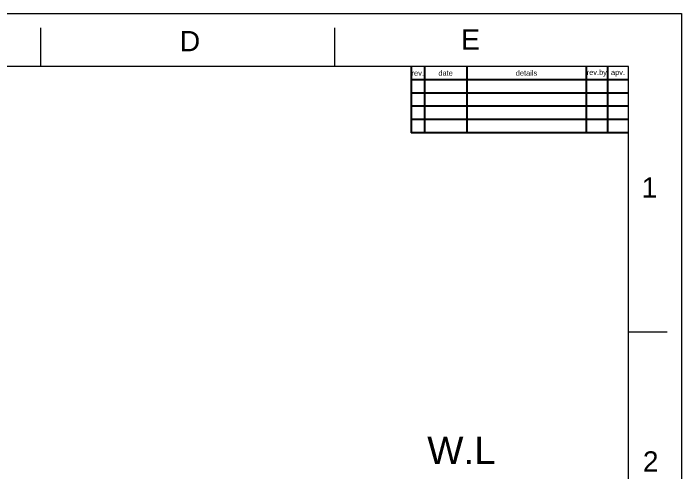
# Model space of a CAD drawing. Header units: millimetres. Extents: x 6110 to 6704, y -3675 to -2835.
# Drawn here: x 6451.8 to 6703.8, y -3007.5 to -2834.5 of the extents above; entities that cross this region are included whole.
import ezdxf

# ---------------------------------------------------------------- set-up
doc = ezdxf.new("R2010")
doc.units = ezdxf.units.MM
doc.header["$LTSCALE"] = 0.1
doc.layers.get('0').update_dxf_attribs({"lineweight": 13})
doc.layers.add('FORM', color=7, linetype='Continuous')
doc.layers.add('TEXT', color=2, linetype='Continuous')
doc.styles.get("Standard").update_dxf_attribs({"font": 'arial.ttf'})

msp = doc.modelspace()

# ---------------------------------------------------------------- linework, layer by layer
at = {"color": 7, "linetype": 'Continuous'}
for p, q in [((6109.8445, -2834.5151), (6703.8443, -2834.5151)), ((6703.8445, -2834.5151), (6703.8445, -3674.5149)), ((6462.2443, -2854.515), (6462.2443, -2839.979)), ((6573.0443, -2854.515), (6573.0443, -2839.979)), ((6683.8443, -2854.5151), (6129.8445, -2854.5151)), ((6683.8443, -3654.5149), (6683.8443, -2854.5151)), ((6683.8444, -2954.5151), (6698.3804, -2954.5151))]:
    msp.add_line(p, q, dxfattribs=at)
at = {"layer": 'FORM'}
for p, q in [((6601.8443, -2854.5151), (6601.8443, -2879.5151)), ((6606.8443, -2854.5151), (6606.8443, -2879.5151)), ((6622.8443, -2854.5151), (6622.8443, -2879.5151)), ((6667.8443, -2854.5151), (6667.8443, -2879.5151)), ((6675.8443, -2854.5151), (6675.8443, -2879.5151)), ((6683.8443, -2859.5151), (6601.8443, -2859.5151)), ((6683.8443, -2864.5151), (6601.8443, -2864.5151)), ((6683.8443, -2869.5151), (6601.8443, -2869.5151)), ((6683.8443, -2874.5151), (6601.8443, -2874.5151)), ((6683.8443, -2879.5151), (6601.8443, -2879.5151))]:
    msp.add_line(p, q, dxfattribs=at)

# ---------------------------------------------------------------- texts
at = {"char_height": 7.6238, "attachment_point": 5}
for s, width, insert in [('D', 10, (6518.4473, -2844.968)), ('E', 10, (6624.2408, -2844.3338)), ('1', 50, (6691.6957, -2900.1087)), ('2', 50, (6692.173, -3003.309))]:
    msp.add_mtext_dynamic_manual_height_columns(s, width=width, gutter_width=12.5, heights=[0], dxfattribs=dict(at, insert=insert))
at = {"layer": 'TEXT'}
for s, width, insert, char_height, attachment_point in [('rev.', 5, (6604.3443, -2857.0151), 2, 5), ('date', 16, (6614.8443, -2857.0151), 2, 5), ('details', 45, (6645.3443, -2857.0151), 2, 5), ('rev.by', 8, (6671.8443, -2857.0151), 2, 5), ('apv.', 8, (6679.8443, -2857.0151), 2, 5), ('W.L', 14.295809, (6607.9096, -2993.9612), 10.36758, 1)]:
    msp.add_mtext_dynamic_manual_height_columns(s, width=width, gutter_width=12.5, heights=[0], dxfattribs=dict(at, insert=insert, char_height=char_height, attachment_point=attachment_point))

doc.saveas('drawing.dxf')
